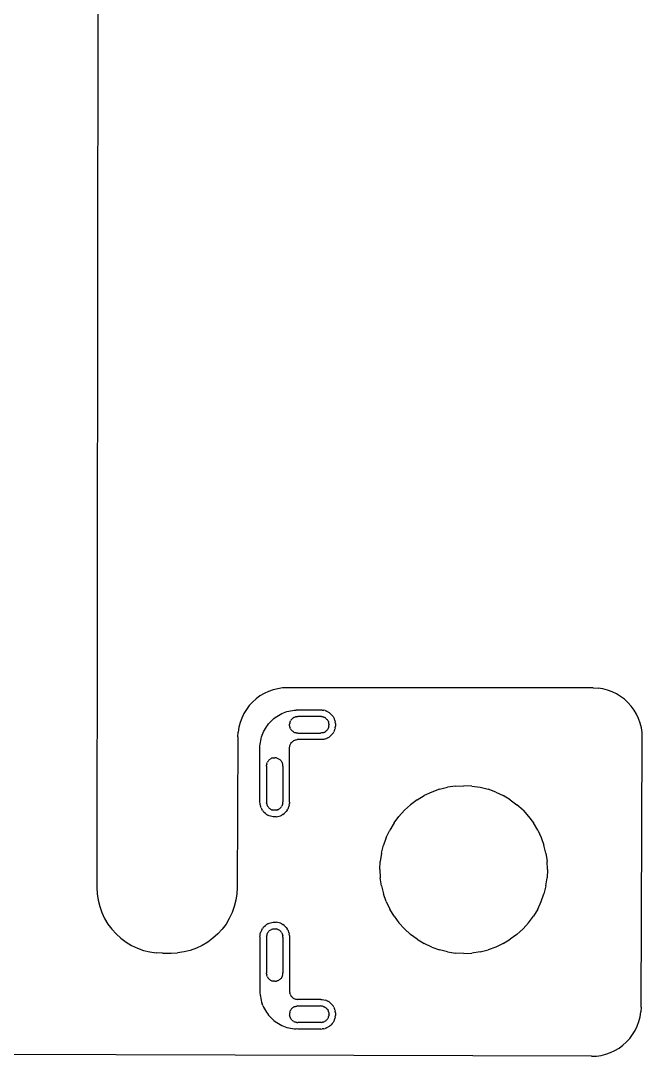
# Model space of a CAD drawing. Extents: x -45 to 62, y -48 to 31.
# Drawn here: x -4.9 to 14.01, y -48.29 to -16.8 of the extents above; entities that cross this region are included whole.
import ezdxf

# ---------------------------------------------------------------- set-up
doc = ezdxf.new("R2010")
doc.units = 0

msp = doc.modelspace()

# ---------------------------------------------------------------- linework, layer by layer
for p, q in [((-2.55, -12.794), (-2.585, -43.159)), ((2.776, -37.15), (2.637, -37.199)), ((2.919, -37.115), (2.776, -37.15)), ((3.064, -37.094), (2.919, -37.115)), ((3.211, -37.087), (3.064, -37.094)), ((12.511, -37.092), (3.211, -37.087)), ((12.511, -37.092), (12.658, -37.1)), ((12.804, -37.123), (12.658, -37.1)), ((12.947, -37.159), (12.804, -37.123)), ((2.258, -37.423), (2.149, -37.522)), ((2.377, -37.336), (2.258, -37.423)), ((2.504, -37.261), (2.377, -37.336)), ((2.637, -37.199), (2.504, -37.261)), ((13.085, -37.209), (12.947, -37.159)), ((13.218, -37.272), (13.085, -37.209)), ((13.344, -37.349), (13.218, -37.272)), ((13.462, -37.437), (13.344, -37.349)), ((13.57, -37.536), (13.462, -37.437)), ((1.962, -37.748), (1.885, -37.874)), ((2.05, -37.631), (1.962, -37.748)), ((2.149, -37.522), (2.05, -37.631)), ((3.25, -37.798), (3.306, -37.785)), ((3.306, -37.785), (3.361, -37.776)), ((3.361, -37.776), (3.418, -37.769)), ((3.418, -37.769), (3.474, -37.765)), ((3.531, -37.763), (3.474, -37.765)), ((4.226, -37.763), (3.531, -37.763)), ((4.27, -37.765), (4.226, -37.763)), ((4.27, -37.765), (4.314, -37.772)), ((4.356, -37.783), (4.314, -37.772)), ((4.356, -37.783), (4.398, -37.798)), ((13.669, -37.646), (13.57, -37.536)), ((13.756, -37.764), (13.669, -37.646)), ((13.831, -37.891), (13.756, -37.764)), ((1.822, -38.007), (1.772, -38.146)), ((1.885, -37.874), (1.822, -38.007)), ((2.755, -38.062), (2.714, -38.102)), ((2.755, -38.062), (2.798, -38.025)), ((2.798, -38.025), (2.843, -37.991)), ((2.843, -37.991), (2.889, -37.958)), ((2.889, -37.958), (2.937, -37.928)), ((2.937, -37.928), (2.986, -37.9)), ((2.986, -37.9), (3.037, -37.874)), ((3.037, -37.874), (3.089, -37.851)), ((3.089, -37.851), (3.142, -37.831)), ((3.142, -37.831), (3.196, -37.813)), ((3.196, -37.813), (3.25, -37.798)), ((3.295, -38.118), (3.306, -38.096)), ((3.318, -38.075), (3.306, -38.096)), ((3.333, -38.055), (3.318, -38.075)), ((3.349, -38.037), (3.333, -38.055)), ((3.349, -38.037), (3.367, -38.02)), ((3.387, -38.006), (3.367, -38.02)), ((3.408, -37.993), (3.387, -38.006)), ((3.408, -37.993), (3.43, -37.983)), ((3.43, -37.983), (3.453, -37.974)), ((3.477, -37.968), (3.453, -37.974)), ((3.477, -37.968), (3.501, -37.965)), ((3.501, -37.965), (3.531, -37.963)), ((4.221, -37.963), (3.531, -37.963)), ((4.25, -37.965), (4.221, -37.963)), ((4.25, -37.965), (4.275, -37.968)), ((4.298, -37.974), (4.275, -37.968)), ((4.298, -37.974), (4.321, -37.983)), ((4.321, -37.983), (4.344, -37.993)), ((4.365, -38.006), (4.344, -37.993)), ((4.384, -38.02), (4.365, -38.006)), ((4.402, -38.037), (4.384, -38.02)), ((4.438, -37.816), (4.398, -37.798)), ((4.402, -38.037), (4.419, -38.055)), ((4.419, -38.055), (4.434, -38.075)), ((4.446, -38.096), (4.434, -38.075)), ((4.438, -37.816), (4.476, -37.839)), ((4.446, -38.096), (4.457, -38.118)), ((4.511, -37.865), (4.476, -37.839)), ((4.544, -37.895), (4.511, -37.865)), ((4.544, -37.895), (4.574, -37.928)), ((4.6, -37.963), (4.574, -37.928)), ((4.6, -37.963), (4.623, -38.001)), ((4.623, -38.001), (4.642, -38.041)), ((4.656, -38.083), (4.642, -38.041)), ((4.656, -38.083), (4.667, -38.125)), ((13.893, -38.024), (13.831, -37.891)), ((13.942, -38.163), (13.893, -38.024)), ((1.735, -38.288), (1.713, -38.434)), ((1.772, -38.146), (1.735, -38.288)), ((2.487, -38.424), (2.512, -38.374)), ((2.512, -38.374), (2.54, -38.324)), ((2.54, -38.324), (2.57, -38.277)), ((2.57, -38.277), (2.603, -38.23)), ((2.603, -38.23), (2.638, -38.186)), ((2.638, -38.186), (2.675, -38.143)), ((2.675, -38.143), (2.714, -38.102)), ((3.276, -38.213), (3.277, -38.189)), ((3.277, -38.238), (3.276, -38.213)), ((3.281, -38.165), (3.277, -38.189)), ((3.281, -38.262), (3.277, -38.238)), ((3.287, -38.141), (3.281, -38.165)), ((3.287, -38.286), (3.281, -38.262)), ((3.287, -38.141), (3.295, -38.118)), ((3.287, -38.286), (3.295, -38.309)), ((3.306, -38.331), (3.295, -38.309)), ((3.306, -38.331), (3.318, -38.352)), ((3.333, -38.372), (3.318, -38.352)), ((3.333, -38.372), (3.349, -38.39)), ((3.349, -38.39), (3.367, -38.406)), ((3.387, -38.421), (3.367, -38.406)), ((4.365, -38.421), (4.384, -38.406)), ((4.398, -38.394), (4.384, -38.406)), ((4.398, -38.394), (4.402, -38.39)), ((4.402, -38.39), (4.419, -38.372)), ((4.419, -38.372), (4.434, -38.352)), ((4.434, -38.352), (4.446, -38.331)), ((4.446, -38.331), (4.457, -38.309)), ((4.457, -38.118), (4.465, -38.141)), ((4.465, -38.286), (4.457, -38.309)), ((4.471, -38.165), (4.465, -38.141)), ((4.471, -38.262), (4.465, -38.286)), ((4.474, -38.189), (4.471, -38.165)), ((4.471, -38.262), (4.474, -38.238)), ((4.474, -38.189), (4.476, -38.213)), ((4.474, -38.238), (4.476, -38.213)), ((4.642, -38.385), (4.623, -38.425)), ((4.642, -38.385), (4.656, -38.344)), ((4.667, -38.301), (4.656, -38.344)), ((4.674, -38.169), (4.667, -38.125)), ((4.667, -38.301), (4.674, -38.257)), ((4.674, -38.169), (4.676, -38.213)), ((4.676, -38.213), (4.674, -38.257)), ((13.978, -38.306), (13.942, -38.163)), ((13.999, -38.452), (13.978, -38.306)), ((1.705, -38.581), (1.685, -43.159)), ((1.705, -38.581), (1.713, -38.434)), ((2.388, -38.749), (2.398, -38.693)), ((2.398, -38.693), (2.41, -38.638)), ((2.41, -38.638), (2.426, -38.583)), ((2.426, -38.583), (2.443, -38.529)), ((2.443, -38.529), (2.464, -38.476)), ((2.464, -38.476), (2.487, -38.424)), ((3.351, -38.738), (3.369, -38.721)), ((3.369, -38.721), (3.389, -38.706)), ((3.408, -38.434), (3.387, -38.421)), ((3.389, -38.706), (3.411, -38.693)), ((3.408, -38.434), (3.43, -38.444)), ((3.411, -38.693), (3.433, -38.683)), ((3.43, -38.444), (3.453, -38.452)), ((3.433, -38.683), (3.457, -38.674)), ((3.453, -38.452), (3.477, -38.458)), ((3.457, -38.674), (3.481, -38.668)), ((3.477, -38.458), (3.501, -38.462)), ((3.481, -38.668), (3.506, -38.664)), ((3.531, -38.463), (3.501, -38.462)), ((3.531, -38.663), (3.506, -38.664)), ((3.531, -38.463), (4.221, -38.463)), ((4.226, -38.663), (3.531, -38.663)), ((4.25, -38.462), (4.221, -38.463)), ((4.27, -38.661), (4.226, -38.663)), ((4.275, -38.458), (4.25, -38.462)), ((4.314, -38.655), (4.27, -38.661)), ((4.298, -38.452), (4.275, -38.458)), ((4.298, -38.452), (4.321, -38.444)), ((4.356, -38.644), (4.314, -38.655)), ((4.321, -38.444), (4.344, -38.434)), ((4.344, -38.434), (4.365, -38.421)), ((4.356, -38.644), (4.398, -38.629)), ((4.438, -38.61), (4.398, -38.629)), ((4.438, -38.61), (4.476, -38.587)), ((4.511, -38.561), (4.476, -38.587)), ((4.511, -38.561), (4.533, -38.542)), ((4.533, -38.542), (4.544, -38.531)), ((4.574, -38.499), (4.544, -38.531)), ((4.6, -38.463), (4.574, -38.499)), ((4.6, -38.463), (4.623, -38.425)), ((13.968, -46.798), (14.005, -38.599)), ((14.005, -38.599), (13.999, -38.452)), ((2.376, -38.918), (2.377, -38.862)), ((2.376, -40.563), (2.376, -38.918)), ((2.377, -38.862), (2.381, -38.805)), ((2.381, -38.805), (2.388, -38.749)), ((3.276, -38.918), (3.277, -38.893)), ((3.276, -40.563), (3.276, -38.918)), ((3.277, -38.893), (3.281, -38.869)), ((3.281, -38.869), (3.287, -38.844)), ((3.287, -38.844), (3.295, -38.821)), ((3.295, -38.821), (3.306, -38.798)), ((3.306, -38.798), (3.319, -38.777)), ((3.319, -38.777), (3.334, -38.756)), ((3.334, -38.756), (3.351, -38.738)), ((2.595, -39.368), (2.606, -39.346)), ((2.618, -39.324), (2.606, -39.346)), ((2.633, -39.305), (2.618, -39.324)), ((2.633, -39.305), (2.649, -39.287)), ((2.667, -39.27), (2.649, -39.287)), ((2.667, -39.27), (2.687, -39.256)), ((2.708, -39.243), (2.687, -39.256)), ((2.708, -39.243), (2.73, -39.232)), ((2.753, -39.224), (2.73, -39.232)), ((2.777, -39.218), (2.753, -39.224)), ((2.777, -39.218), (2.801, -39.215)), ((2.801, -39.215), (2.826, -39.213)), ((2.85, -39.215), (2.826, -39.213)), ((2.875, -39.218), (2.85, -39.215)), ((2.875, -39.218), (2.898, -39.224)), ((2.898, -39.224), (2.921, -39.233)), ((2.921, -39.233), (2.944, -39.243)), ((2.944, -39.243), (2.965, -39.256)), ((2.965, -39.256), (2.984, -39.27)), ((2.984, -39.27), (3.002, -39.287)), ((3.002, -39.287), (3.019, -39.305)), ((3.019, -39.305), (3.034, -39.324)), ((3.034, -39.324), (3.046, -39.346)), ((3.046, -39.346), (3.057, -39.368)), ((2.576, -39.468), (2.577, -39.439)), ((2.576, -39.468), (2.576, -40.558)), ((2.581, -39.415), (2.577, -39.439)), ((2.581, -39.415), (2.587, -39.391)), ((2.587, -39.391), (2.595, -39.368)), ((3.065, -39.391), (3.057, -39.368)), ((3.071, -39.415), (3.065, -39.391)), ((3.074, -39.439), (3.071, -39.415)), ((3.076, -39.468), (3.074, -39.439)), ((3.076, -39.468), (3.076, -40.558)), ((7.599, -40.259), (7.372, -40.366)), ((7.834, -40.174), (7.599, -40.259)), ((7.834, -40.174), (8.077, -40.113)), ((8.325, -40.077), (8.077, -40.113)), ((8.325, -40.077), (8.574, -40.064)), ((8.824, -40.077), (8.574, -40.064)), ((8.824, -40.077), (9.072, -40.113)), ((9.072, -40.113), (9.315, -40.174)), ((9.55, -40.259), (9.315, -40.174)), ((9.55, -40.259), (9.777, -40.366)), ((2.378, -40.607), (2.376, -40.563)), ((2.384, -40.651), (2.378, -40.607)), ((2.576, -40.558), (2.577, -40.588)), ((2.581, -40.612), (2.577, -40.588)), ((2.581, -40.612), (2.587, -40.636)), ((3.071, -40.612), (3.065, -40.636)), ((3.071, -40.612), (3.074, -40.588)), ((3.074, -40.588), (3.076, -40.558)), ((3.267, -40.651), (3.274, -40.607)), ((3.276, -40.563), (3.274, -40.607)), ((7.158, -40.494), (6.957, -40.643)), ((7.158, -40.494), (7.372, -40.366)), ((9.991, -40.494), (9.777, -40.366)), ((9.991, -40.494), (10.192, -40.643)), ((2.384, -40.651), (2.395, -40.694)), ((2.41, -40.735), (2.395, -40.694)), ((2.41, -40.735), (2.429, -40.775)), ((2.452, -40.813), (2.429, -40.775)), ((2.452, -40.813), (2.478, -40.849)), ((2.508, -40.881), (2.478, -40.849)), ((2.54, -40.911), (2.508, -40.881)), ((2.576, -40.937), (2.54, -40.911)), ((2.587, -40.636), (2.595, -40.659)), ((2.606, -40.681), (2.595, -40.659)), ((2.618, -40.702), (2.606, -40.681)), ((2.633, -40.722), (2.618, -40.702)), ((2.649, -40.74), (2.633, -40.722)), ((2.667, -40.756), (2.649, -40.74)), ((2.687, -40.771), (2.667, -40.756)), ((2.708, -40.784), (2.687, -40.771)), ((2.73, -40.794), (2.708, -40.784)), ((2.73, -40.794), (2.753, -40.802)), ((2.777, -40.808), (2.753, -40.802)), ((2.801, -40.812), (2.777, -40.808)), ((2.826, -40.813), (2.801, -40.812)), ((2.85, -40.812), (2.826, -40.813)), ((2.875, -40.808), (2.85, -40.812)), ((2.875, -40.808), (2.898, -40.802)), ((2.921, -40.794), (2.898, -40.802)), ((2.921, -40.794), (2.944, -40.784)), ((2.944, -40.784), (2.965, -40.771)), ((2.965, -40.771), (2.984, -40.756)), ((2.984, -40.756), (3.002, -40.74)), ((3.002, -40.74), (3.019, -40.722)), ((3.019, -40.722), (3.034, -40.702)), ((3.046, -40.681), (3.034, -40.702)), ((3.057, -40.659), (3.046, -40.681)), ((3.057, -40.659), (3.065, -40.636)), ((3.076, -40.937), (3.111, -40.911)), ((3.111, -40.911), (3.144, -40.881)), ((3.144, -40.881), (3.174, -40.849)), ((3.2, -40.813), (3.174, -40.849)), ((3.2, -40.813), (3.223, -40.775)), ((3.242, -40.735), (3.223, -40.775)), ((3.242, -40.735), (3.256, -40.694)), ((3.267, -40.651), (3.256, -40.694)), ((6.603, -40.997), (6.771, -40.811)), ((6.771, -40.811), (6.957, -40.643)), ((10.378, -40.811), (10.192, -40.643)), ((10.378, -40.811), (10.546, -40.997)), ((2.576, -40.937), (2.614, -40.96)), ((2.654, -40.979), (2.614, -40.96)), ((2.695, -40.994), (2.654, -40.979)), ((2.738, -41.005), (2.695, -40.994)), ((2.782, -41.011), (2.738, -41.005)), ((2.826, -41.013), (2.782, -41.011)), ((2.87, -41.011), (2.826, -41.013)), ((2.87, -41.011), (2.914, -41.005)), ((2.914, -41.005), (2.956, -40.994)), ((2.956, -40.994), (2.998, -40.979)), ((2.998, -40.979), (3.038, -40.96)), ((3.076, -40.937), (3.038, -40.96)), ((6.454, -41.198), (6.326, -41.412)), ((6.454, -41.198), (6.603, -40.997)), ((10.546, -40.997), (10.695, -41.198)), ((10.823, -41.412), (10.695, -41.198)), ((6.219, -41.639), (6.326, -41.412)), ((10.823, -41.412), (10.93, -41.639)), ((6.073, -42.117), (6.134, -41.874)), ((6.219, -41.639), (6.134, -41.874)), ((10.93, -41.639), (11.015, -41.874)), ((11.075, -42.117), (11.015, -41.874)), ((6.073, -42.117), (6.037, -42.365)), ((11.075, -42.117), (11.112, -42.365)), ((6.024, -42.614), (6.037, -42.365)), ((11.124, -42.614), (11.112, -42.365)), ((6.024, -42.614), (6.037, -42.864)), ((11.124, -42.614), (11.112, -42.864)), ((6.073, -43.112), (6.037, -42.864)), ((6.073, -43.112), (6.134, -43.355)), ((11.075, -43.112), (11.015, -43.355)), ((11.075, -43.112), (11.112, -42.864)), ((-2.585, -43.159), (-2.576, -43.355)), ((-2.576, -43.355), (-2.547, -43.549)), ((1.674, -43.355), (1.645, -43.549)), ((1.685, -43.159), (1.674, -43.355)), ((6.219, -43.59), (6.134, -43.355)), ((10.93, -43.59), (11.015, -43.355)), ((-2.547, -43.549), (-2.499, -43.739)), ((-2.499, -43.739), (-2.434, -43.924)), ((1.596, -43.739), (1.529, -43.924)), ((1.645, -43.549), (1.596, -43.739)), ((6.219, -43.59), (6.326, -43.817)), ((10.823, -43.817), (10.93, -43.59)), ((-2.434, -43.924), (-2.35, -44.101)), ((1.529, -43.924), (1.444, -44.101)), ((6.454, -44.031), (6.326, -43.817)), ((6.454, -44.031), (6.603, -44.232)), ((10.546, -44.232), (10.695, -44.031)), ((10.823, -43.817), (10.695, -44.031)), ((-2.35, -44.101), (-2.249, -44.27)), ((-2.249, -44.27), (-2.132, -44.427)), ((1.343, -44.27), (1.225, -44.427)), ((1.444, -44.101), (1.343, -44.27)), ((2.478, -44.378), (2.452, -44.413)), ((2.478, -44.378), (2.508, -44.345)), ((2.508, -44.345), (2.54, -44.315)), ((2.54, -44.315), (2.576, -44.289)), ((2.614, -44.266), (2.576, -44.289)), ((2.614, -44.266), (2.654, -44.248)), ((2.654, -44.248), (2.695, -44.233)), ((2.695, -44.233), (2.738, -44.222)), ((2.738, -44.222), (2.782, -44.215)), ((2.782, -44.215), (2.826, -44.213)), ((2.826, -44.213), (2.87, -44.215)), ((2.914, -44.222), (2.87, -44.215)), ((2.956, -44.233), (2.914, -44.222)), ((2.998, -44.248), (2.956, -44.233)), ((3.038, -44.266), (2.998, -44.248)), ((3.038, -44.266), (3.076, -44.289)), ((3.111, -44.315), (3.076, -44.289)), ((3.144, -44.345), (3.111, -44.315)), ((3.174, -44.378), (3.144, -44.345)), ((3.174, -44.378), (3.2, -44.413)), ((6.771, -44.418), (6.603, -44.232)), ((10.378, -44.418), (10.546, -44.232)), ((-2.132, -44.427), (-2.001, -44.573)), ((-2.001, -44.573), (-1.856, -44.705)), ((-1.856, -44.705), (-1.698, -44.822)), ((0.947, -44.705), (0.789, -44.822)), ((1.093, -44.573), (0.947, -44.705)), ((1.225, -44.427), (1.093, -44.573)), ((2.376, -44.663), (2.378, -44.619)), ((2.376, -44.663), (2.376, -46.308)), ((2.378, -44.619), (2.384, -44.575)), ((2.384, -44.575), (2.396, -44.533)), ((2.41, -44.491), (2.396, -44.533)), ((2.429, -44.451), (2.41, -44.491)), ((2.429, -44.451), (2.452, -44.413)), ((2.577, -44.639), (2.576, -44.668)), ((2.576, -44.668), (2.576, -45.758)), ((2.577, -44.639), (2.581, -44.615)), ((2.587, -44.591), (2.581, -44.615)), ((2.595, -44.568), (2.587, -44.591)), ((2.595, -44.568), (2.606, -44.546)), ((2.606, -44.546), (2.618, -44.525)), ((2.618, -44.525), (2.633, -44.505)), ((2.633, -44.505), (2.649, -44.487)), ((2.649, -44.487), (2.667, -44.47)), ((2.667, -44.47), (2.687, -44.456)), ((2.687, -44.456), (2.708, -44.443)), ((2.708, -44.443), (2.73, -44.433)), ((2.753, -44.424), (2.73, -44.433)), ((2.753, -44.424), (2.777, -44.418)), ((2.777, -44.418), (2.801, -44.415)), ((2.801, -44.415), (2.826, -44.413)), ((2.826, -44.413), (2.85, -44.415)), ((2.85, -44.415), (2.875, -44.418)), ((2.898, -44.424), (2.875, -44.418)), ((2.898, -44.424), (2.921, -44.433)), ((2.944, -44.443), (2.921, -44.433)), ((2.965, -44.456), (2.944, -44.443)), ((2.984, -44.47), (2.965, -44.456)), ((3.002, -44.487), (2.984, -44.47)), ((3.019, -44.505), (3.002, -44.487)), ((3.034, -44.525), (3.019, -44.505)), ((3.034, -44.525), (3.046, -44.546)), ((3.046, -44.546), (3.057, -44.568)), ((3.065, -44.591), (3.057, -44.568)), ((3.065, -44.591), (3.071, -44.615)), ((3.074, -44.639), (3.071, -44.615)), ((3.076, -44.668), (3.074, -44.639)), ((3.076, -44.668), (3.076, -45.758)), ((3.223, -44.451), (3.2, -44.413)), ((3.223, -44.451), (3.242, -44.491)), ((3.256, -44.533), (3.242, -44.491)), ((3.256, -44.533), (3.267, -44.575)), ((3.274, -44.619), (3.267, -44.575)), ((3.274, -44.619), (3.276, -44.663)), ((3.276, -44.663), (3.276, -46.308)), ((6.957, -44.586), (6.771, -44.418)), ((7.158, -44.735), (6.957, -44.586)), ((10.192, -44.586), (9.991, -44.735)), ((10.192, -44.586), (10.378, -44.418)), ((-1.698, -44.822), (-1.53, -44.922)), ((-1.53, -44.922), (-1.352, -45.006)), ((-1.352, -45.006), (-1.168, -45.072)), ((0.442, -45.006), (0.257, -45.072)), ((0.62, -44.922), (0.442, -45.006)), ((0.789, -44.822), (0.62, -44.922)), ((7.158, -44.735), (7.372, -44.863)), ((7.599, -44.97), (7.372, -44.863)), ((7.599, -44.97), (7.834, -45.055)), ((9.55, -44.97), (9.315, -45.055)), ((9.777, -44.863), (9.55, -44.97)), ((9.777, -44.863), (9.991, -44.735)), ((-1.168, -45.072), (-0.977, -45.12)), ((-0.977, -45.12), (-0.783, -45.149)), ((-0.587, -45.159), (-0.783, -45.149)), ((-0.587, -45.159), (-0.324, -45.159)), ((-0.324, -45.159), (-0.128, -45.149)), ((0.066, -45.12), (-0.128, -45.149)), ((0.257, -45.072), (0.066, -45.12)), ((8.077, -45.115), (7.834, -45.055)), ((8.077, -45.115), (8.325, -45.152)), ((8.574, -45.164), (8.325, -45.152)), ((8.574, -45.164), (8.824, -45.152)), ((9.072, -45.115), (8.824, -45.152)), ((9.072, -45.115), (9.315, -45.055)), ((2.577, -45.788), (2.576, -45.758)), ((2.577, -45.788), (2.581, -45.812)), ((2.587, -45.836), (2.581, -45.812)), ((2.595, -45.859), (2.587, -45.836)), ((2.606, -45.881), (2.595, -45.859)), ((2.606, -45.881), (2.618, -45.902)), ((2.618, -45.902), (2.633, -45.922)), ((2.649, -45.94), (2.633, -45.922)), ((2.649, -45.94), (2.667, -45.956)), ((2.667, -45.956), (2.687, -45.971)), ((2.687, -45.971), (2.708, -45.984)), ((2.965, -45.971), (2.944, -45.984)), ((2.984, -45.956), (2.965, -45.971)), ((3.002, -45.94), (2.984, -45.956)), ((3.019, -45.922), (3.002, -45.94)), ((3.034, -45.902), (3.019, -45.922)), ((3.046, -45.881), (3.034, -45.902)), ((3.057, -45.859), (3.046, -45.881)), ((3.057, -45.859), (3.065, -45.836)), ((3.065, -45.836), (3.071, -45.812)), ((3.071, -45.812), (3.074, -45.788)), ((3.074, -45.788), (3.076, -45.758)), ((2.73, -45.994), (2.708, -45.984)), ((2.73, -45.994), (2.753, -46.002)), ((2.753, -46.002), (2.777, -46.008)), ((2.801, -46.012), (2.777, -46.008)), ((2.826, -46.013), (2.801, -46.012)), ((2.826, -46.013), (2.85, -46.012)), ((2.85, -46.012), (2.875, -46.008)), ((2.898, -46.002), (2.875, -46.008)), ((2.921, -45.994), (2.898, -46.002)), ((2.944, -45.984), (2.921, -45.994)), ((2.376, -46.308), (2.377, -46.365)), ((2.377, -46.365), (2.381, -46.421)), ((2.381, -46.421), (2.388, -46.478)), ((2.388, -46.478), (2.398, -46.534)), ((2.398, -46.534), (2.41, -46.589)), ((2.41, -46.589), (2.426, -46.644)), ((3.276, -46.308), (3.277, -46.333)), ((3.277, -46.333), (3.281, -46.358)), ((3.281, -46.358), (3.287, -46.382)), ((3.295, -46.406), (3.287, -46.382)), ((3.295, -46.406), (3.306, -46.428)), ((3.306, -46.428), (3.319, -46.45)), ((3.319, -46.45), (3.334, -46.47)), ((3.334, -46.47), (3.351, -46.489)), ((3.369, -46.505), (3.351, -46.489)), ((3.369, -46.505), (3.389, -46.52)), ((3.389, -46.52), (3.411, -46.533)), ((3.411, -46.533), (3.433, -46.544)), ((3.433, -46.544), (3.457, -46.552)), ((3.457, -46.552), (3.481, -46.558)), ((3.481, -46.558), (3.506, -46.562)), ((3.531, -46.563), (3.506, -46.562)), ((4.226, -46.563), (3.531, -46.563)), ((4.226, -46.563), (4.27, -46.565)), ((4.27, -46.565), (4.314, -46.572)), ((4.314, -46.572), (4.356, -46.583)), ((4.398, -46.597), (4.356, -46.583)), ((4.398, -46.597), (4.438, -46.616)), ((2.426, -46.644), (2.444, -46.697)), ((2.464, -46.75), (2.444, -46.697)), ((2.464, -46.75), (2.487, -46.802)), ((2.487, -46.802), (2.512, -46.853)), ((2.512, -46.853), (2.54, -46.902)), ((2.54, -46.902), (2.57, -46.95)), ((3.306, -46.896), (3.295, -46.918)), ((3.306, -46.896), (3.318, -46.874)), ((3.333, -46.855), (3.318, -46.874)), ((3.333, -46.855), (3.349, -46.837)), ((3.349, -46.837), (3.367, -46.82)), ((3.387, -46.806), (3.367, -46.82)), ((3.408, -46.793), (3.387, -46.806)), ((3.408, -46.793), (3.43, -46.783)), ((3.43, -46.783), (3.453, -46.774)), ((3.453, -46.774), (3.477, -46.768)), ((3.477, -46.768), (3.501, -46.765)), ((3.531, -46.763), (3.501, -46.765)), ((3.531, -46.763), (4.221, -46.763)), ((4.25, -46.765), (4.221, -46.763)), ((4.275, -46.768), (4.25, -46.765)), ((4.298, -46.774), (4.275, -46.768)), ((4.298, -46.774), (4.321, -46.782)), ((4.321, -46.782), (4.344, -46.793)), ((4.344, -46.793), (4.365, -46.806)), ((4.365, -46.806), (4.384, -46.82)), ((4.398, -46.833), (4.384, -46.82)), ((4.398, -46.833), (4.402, -46.837)), ((4.402, -46.837), (4.419, -46.855)), ((4.419, -46.855), (4.434, -46.874)), ((4.434, -46.874), (4.446, -46.896)), ((4.476, -46.639), (4.438, -46.616)), ((4.446, -46.896), (4.457, -46.918)), ((4.476, -46.639), (4.511, -46.665)), ((4.533, -46.685), (4.511, -46.665)), ((4.544, -46.695), (4.533, -46.685)), ((4.544, -46.695), (4.574, -46.728)), ((4.574, -46.728), (4.6, -46.763)), ((4.623, -46.801), (4.6, -46.763)), ((4.623, -46.801), (4.642, -46.841)), ((4.656, -46.883), (4.642, -46.841)), ((4.656, -46.883), (4.667, -46.925)), ((13.968, -46.798), (13.96, -46.945)), ((2.57, -46.95), (2.603, -46.996)), ((2.603, -46.996), (2.638, -47.041)), ((2.638, -47.041), (2.675, -47.084)), ((2.675, -47.084), (2.714, -47.125)), ((2.714, -47.125), (2.755, -47.164)), ((2.755, -47.164), (2.798, -47.201)), ((2.798, -47.201), (2.843, -47.236)), ((3.277, -46.989), (3.276, -47.013)), ((3.276, -47.013), (3.277, -47.038)), ((3.281, -46.965), (3.277, -46.989)), ((3.281, -47.062), (3.277, -47.038)), ((3.287, -46.941), (3.281, -46.965)), ((3.287, -47.086), (3.281, -47.062)), ((3.287, -46.941), (3.295, -46.918)), ((3.287, -47.086), (3.295, -47.109)), ((3.295, -47.109), (3.306, -47.131)), ((3.318, -47.152), (3.306, -47.131)), ((3.333, -47.172), (3.318, -47.152)), ((3.349, -47.19), (3.333, -47.172)), ((3.349, -47.19), (3.367, -47.206)), ((3.387, -47.221), (3.367, -47.206)), ((3.408, -47.234), (3.387, -47.221)), ((4.365, -47.221), (4.344, -47.234)), ((4.384, -47.206), (4.365, -47.221)), ((4.402, -47.19), (4.384, -47.206)), ((4.402, -47.19), (4.419, -47.172)), ((4.419, -47.172), (4.434, -47.152)), ((4.446, -47.131), (4.434, -47.152)), ((4.446, -47.131), (4.457, -47.109)), ((4.465, -46.941), (4.457, -46.918)), ((4.457, -47.109), (4.465, -47.086)), ((4.471, -46.965), (4.465, -46.941)), ((4.471, -47.062), (4.465, -47.086)), ((4.471, -46.965), (4.474, -46.989)), ((4.474, -47.038), (4.471, -47.062)), ((4.474, -46.989), (4.476, -47.013)), ((4.474, -47.038), (4.476, -47.013)), ((4.623, -47.225), (4.6, -47.263)), ((4.642, -47.185), (4.623, -47.225)), ((4.642, -47.185), (4.656, -47.144)), ((4.667, -47.101), (4.656, -47.144)), ((4.674, -46.969), (4.667, -46.925)), ((4.667, -47.101), (4.674, -47.057)), ((4.674, -46.969), (4.676, -47.013)), ((4.676, -47.013), (4.674, -47.057)), ((13.902, -47.234), (13.938, -47.091)), ((13.938, -47.091), (13.96, -46.945)), ((2.843, -47.236), (2.889, -47.269)), ((2.889, -47.269), (2.937, -47.299)), ((2.937, -47.299), (2.986, -47.327)), ((2.986, -47.327), (3.037, -47.352)), ((3.037, -47.352), (3.089, -47.375)), ((3.089, -47.375), (3.142, -47.396)), ((3.142, -47.396), (3.196, -47.414)), ((3.196, -47.414), (3.25, -47.429)), ((3.25, -47.429), (3.306, -47.441)), ((3.306, -47.441), (3.361, -47.451)), ((3.361, -47.451), (3.418, -47.458)), ((3.408, -47.234), (3.43, -47.244)), ((3.418, -47.458), (3.474, -47.462)), ((3.43, -47.244), (3.453, -47.252)), ((3.477, -47.258), (3.453, -47.252)), ((3.531, -47.463), (3.474, -47.462)), ((3.477, -47.258), (3.501, -47.262)), ((3.501, -47.262), (3.531, -47.263)), ((4.221, -47.263), (3.531, -47.263)), ((4.226, -47.463), (3.531, -47.463)), ((4.25, -47.262), (4.221, -47.263)), ((4.226, -47.463), (4.27, -47.461)), ((4.25, -47.262), (4.275, -47.258)), ((4.314, -47.455), (4.27, -47.461)), ((4.298, -47.252), (4.275, -47.258)), ((4.298, -47.252), (4.321, -47.244)), ((4.314, -47.455), (4.356, -47.444)), ((4.321, -47.244), (4.344, -47.234)), ((4.398, -47.429), (4.356, -47.444)), ((4.398, -47.429), (4.438, -47.41)), ((4.476, -47.387), (4.438, -47.41)), ((4.476, -47.387), (4.511, -47.361)), ((4.511, -47.361), (4.544, -47.331)), ((4.574, -47.299), (4.544, -47.331)), ((4.574, -47.299), (4.6, -47.263)), ((13.712, -47.631), (13.788, -47.505)), ((13.788, -47.505), (13.852, -47.372)), ((13.852, -47.372), (13.902, -47.234)), ((13.415, -47.956), (13.525, -47.857)), ((13.525, -47.857), (13.624, -47.749)), ((13.624, -47.749), (13.712, -47.631)), ((13.037, -48.18), (13.17, -48.118)), ((13.17, -48.118), (13.297, -48.043)), ((13.297, -48.043), (13.415, -47.956)), ((12.462, -48.292), (-14.698, -48.212)), ((12.462, -48.292), (12.609, -48.286)), ((12.609, -48.286), (12.755, -48.265)), ((12.755, -48.265), (12.898, -48.229)), ((12.898, -48.229), (13.037, -48.18))]:
    msp.add_line(p, q)

doc.saveas('drawing.dxf')
